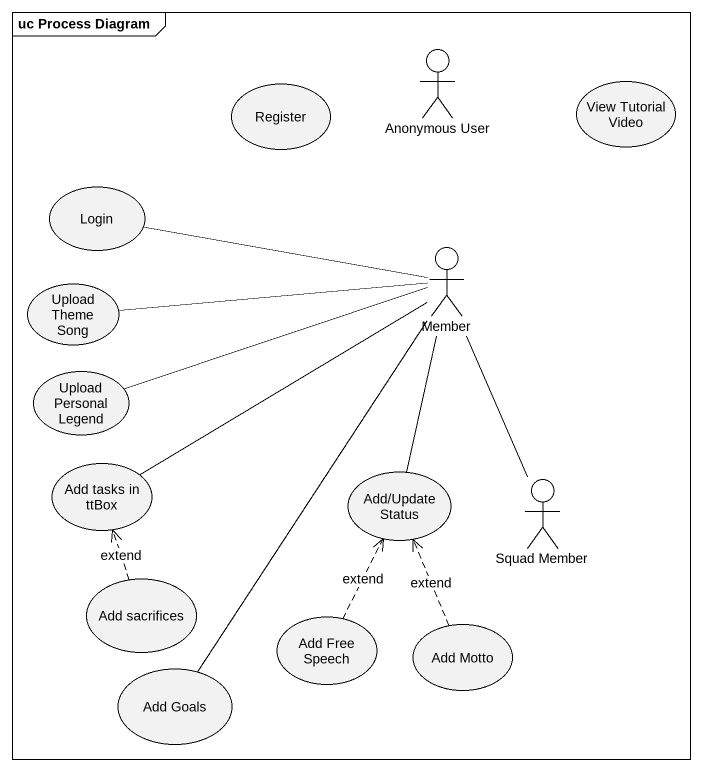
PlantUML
@startuml
mainframe uc Process Diagram
usecase Register
actor "Anonymous User" as Anonymous_User
usecase "View Tutorial Video" as View_Tutorial_Video
usecase Login
actor Member
usecase "Upload Theme Song" as Upload_Theme_Song
usecase "Upload Personal Legend" as Upload_Personal_Legend
usecase "Add tasks in ttBox" as Add_tasks_in_ttBox
usecase "Add/Update Status" as Add_Update_Status
actor "Squad Member" as Squad_Member
usecase "Add sacrifices" as Add_sacrifices
usecase "Add Free Speech" as Add_Free_Speech
usecase "Add Motto" as Add_Motto
usecase "Add Goals" as Add_Goals
Login -right- Member
Member -- Squad_Member
Upload_Theme_Song -right- Member
Upload_Personal_Legend -right- Member
Add_tasks_in_ttBox -right- Member
Add_Update_Status -up- Member
Add_sacrifices .up.> Add_tasks_in_ttBox : extend
Add_Free_Speech .up.> Add_Update_Status : extend
Add_Motto .up.> Add_Update_Status : extend
Add_Goals -up- Member
@enduml
